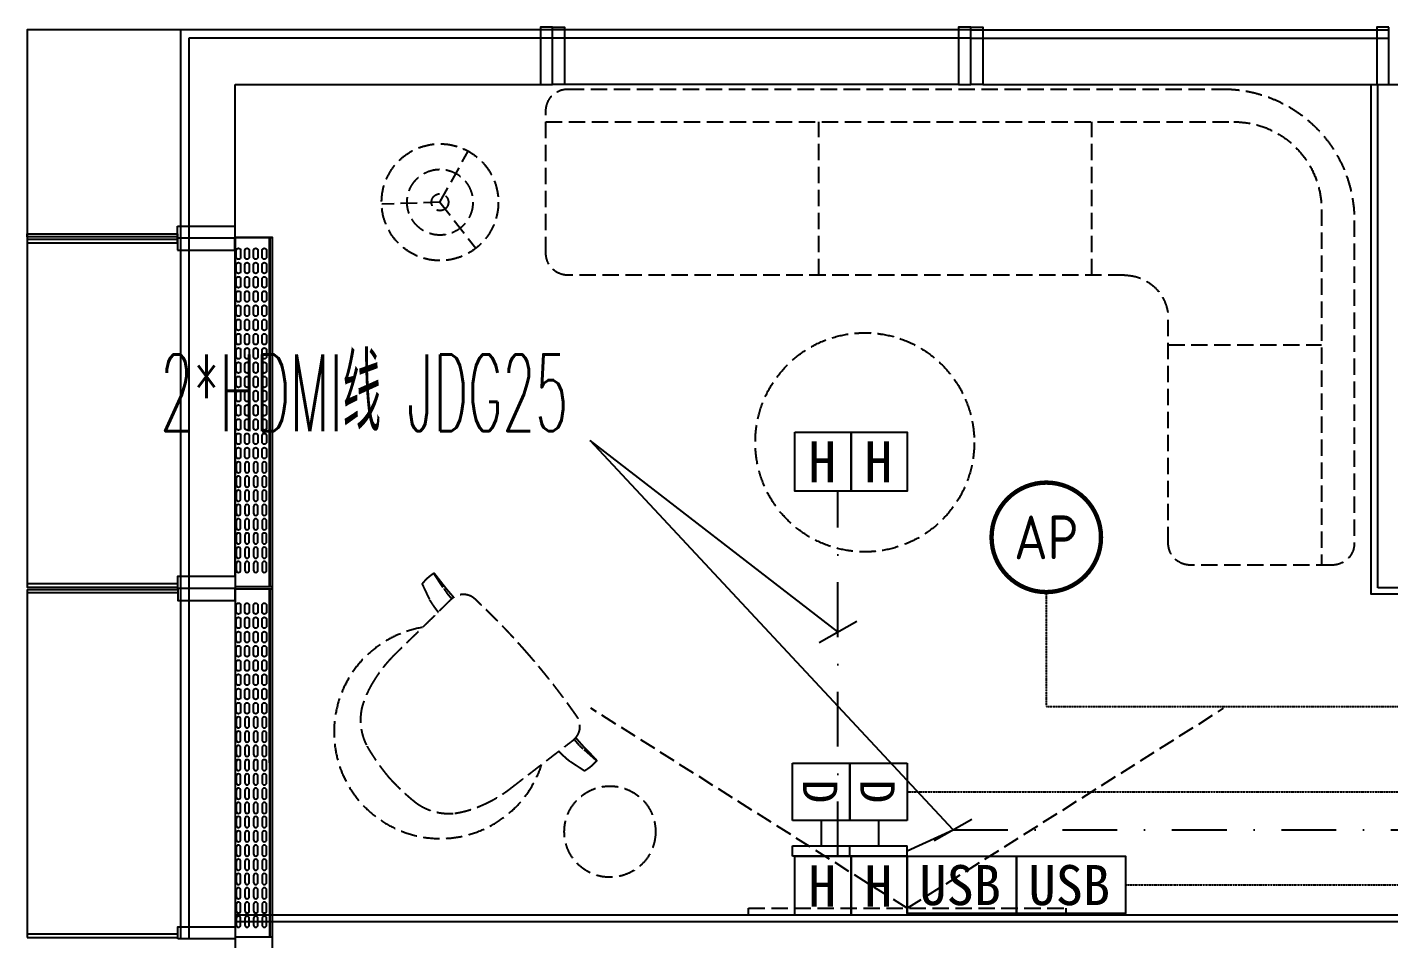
# Model space of a CAD drawing. Extents: x -284868 to 304789, y -137694 to 137894.
# Drawn here: x 257079 to 263299, y -68988 to -64826 of the extents above; entities that cross this region are included whole.
import ezdxf
from ezdxf.enums import TextEntityAlignment as Align

# ---------------------------------------------------------------- set-up
doc = ezdxf.new("R2010")
doc.units = 0
for name, pattern in [('BORDER2', [0.875, 0.25, -0.125, 0.25, -0.125, 0, -0.125]), ('DASH', [0.35, 0.25, -0.1]), ('DASHDOT', [1, 0.5, -0.25, 0, -0.25])]:
    doc.linetypes.add(name, pattern=pattern)
doc.layers.get('0').update_dxf_attribs({"linetype": 'CONTINUOUS'})
for name, color, linetype in [('0-墙', 4, 'CONTINUOUS'), ('0-窗', 11, 'CONTINUOUS'), ('EM-SOCKET', 220, 'CONTINUOUS'), ('EM-插座', 240, 'CONTINUOUS'), ('EQUIP-通讯', 3, 'CONTINUOUS'), ('F-地漏', 8, 'CONTINUOUS'), ('P-完成面', 42, 'CONTINUOUS'), ('P-平面家具', 3, 'CONTINUOUS'), ('TEXT_照明_回路标注', 41, 'CONTINUOUS'), ('WIRE-网络', 130, 'BORDER2'), ('WIRE-通讯', 4, 'CONTINUOUS')]:
    doc.layers.add(name, color=color, linetype=linetype)
doc.styles.add('20091229Typical Floor GP$0$宋体', font='', dxfattribs={"height": 2.5})
doc.styles.add('_TEL_ATTDEF', font='GBENOR', dxfattribs={"width": 0.8, "height": 3, "bigfont": 'GBCBIG'})
doc.styles.add('_TEL_DIM', font='SIMPLEX', dxfattribs={"width": 0.8, "height": 3.5, "bigfont": 'HZTXT'})
doc.styles.add('HZ_e', font='simplex.shx', dxfattribs={"width": 0.8, "bigfont": 'hztxt.shx'})
doc.styles.add('宋体', font='')
doc.styles.get('20091229Typical Floor GP$0$宋体').set_extended_font_data('SimSun')
doc.styles.get('宋体').set_extended_font_data('SimSun')

# ---------------------------------------------------------------- blocks, each defined once
blk = doc.blocks.new('A$C3B8026B3')
for p, q in [((949.5, 52205), (949.5, 54450.5)), ((949.6, 54450.5), (2345, 54450.5)), ((4255, 54450.5), (2455, 54450.5)), ((4365, 54450.5), (6165, 54450.5)), ((686.6, 53748.6, 0), (686.6, 53803.6, 0)), ((686.6, 53803.6, 0), (948.1, 53803.6, 0)), ((948.1, 53803.6, 0), (948.1, 53748.6, 0)), ((0, 53754.6, 0), (0, 53769.1, 0)), ((0, 53769.1, 0), (686.6, 53769.1, 0)), ((686.6, 53754.6, 0), (0, 53754.6, 0)), ((0, 53742.6, 0), (0, 53728.1, 0)), ((686.6, 53742.6, 0), (0, 53742.6, 0)), ((686.6, 53769.1, 0), (686.6, 53754.6, 0)), ((686.6, 53748.6, 0), (686.6, 53693.6, 0)), ((948.1, 53748.6, 0), (686.6, 53748.6, 0)), ((948.1, 53748.6, 0), (686.6, 53748.6, 0)), ((686.6, 53728.1, 0), (686.6, 53742.6, 0)), ((948.1, 53693.6, 0), (948.1, 53748.6, 0)), ((0, 53728.1, 0), (686.6, 53728.1, 0)), ((686.6, 53693.6, 0), (948.1, 53693.6, 0)), ((949.5, 52095), (949.5, 50605))]:
    blk.add_line(p, q)
for points in [[(700, 54700), (0, 54700), (0, 52156)], [(700, 54700), (700, 52150)], [(2400, 54700), (700.1, 54700)], [(4310, 54700), (2400, 54700)], [(4310, 54700), (6220, 54700)], [(737.5, 54662.5), (737.5, 52150)], [(2400, 54662.5), (737.6, 54662.5)], [(4310, 54662.5), (2400, 54662.5)], [(4310, 54662.5), (6220, 54662.5)], [(0, 52144), (0, 50556)], [(700, 52150), (700, 50550)], [(737.5, 52150), (737.5, 50550)]]:
    blk.add_lwpolyline(points)
for points in [[(2400, 54712), (2345, 54712), (2345, 54450.5), (2400, 54450.5)], [(2400, 54712), (2455, 54712), (2455, 54450.5), (2400, 54450.5)], [(4310, 54712), (4255, 54712), (4255, 54450.5), (4310, 54450.5)], [(4310, 54712), (4365, 54712), (4365, 54450.5), (4310, 54450.5)], [(6220, 54712), (6165, 54712), (6165, 54450.5), (6220, 54450.5)], [(688, 52150), (688, 52205), (949.5, 52205), (949.5, 52150)], [(688, 52150), (688, 52095), (949.5, 52095), (949.5, 52150)], [(688, 50550), (688, 50605), (949.5, 50605), (949.5, 50550)]]:
    blk.add_lwpolyline(points, close=True)
at = {"elevation": 0}
blk.add_lwpolyline([(688, 52156), (688, 52170.5), (0, 52170.5), (0, 52156)], close=True, dxfattribs=at)
for points in [[(0, 52144), (688, 52144), (688, 52129.5), (0, 52129.5)], [(0, 50556), (688, 50556), (688, 50570.5), (0, 50570.5)]]:
    blk.add_lwpolyline(points, dxfattribs=at)
blk = doc.blocks.new('A$C678165FB')
for p, q in [((-36642.6, 50506, 0), (-36642.6, 52098.6)), ((-36640.5, 50506, 0), (-36640.4, 52098.6)), ((-36642.5, 48906, 0), (-36642.6, 50494)), ((-36640.4, 48906, 0), (-36640.5, 50494))]:
    blk.add_line(p, q)
blk.add_lwpolyline([(-36801.8, 52098.6), (-36630.5, 52098.6), (-36630.5, 47300)])
for points in [[(-36630.1, 50506), (-36630, 52098.6), (-36800.5, 52098.6), (-36800.6, 50506)], [(-36630, 48906), (-36630.1, 50494), (-36800.6, 50494), (-36800.5, 48906)]]:
    blk.add_lwpolyline(points, close=True)
for points in [[(-36775, 52040), (-36775, 52010, -1), (-36795, 52010), (-36795, 52040, -0.999999)], [(-36735.6, 52040), (-36735.6, 52010, -1), (-36755.6, 52010), (-36755.6, 52040, -0.999999)], [(-36696.3, 52040), (-36696.3, 52010, -1), (-36716.3, 52010), (-36716.3, 52040, -0.999999)], [(-36656.9, 52040), (-36656.9, 52010, -1), (-36676.9, 52010), (-36676.9, 52040, -0.999999)], [(-36775, 51975), (-36775, 51945, -1), (-36795, 51945), (-36795, 51975, -0.999999)], [(-36735.6, 51975), (-36735.6, 51945, -1), (-36755.6, 51945), (-36755.6, 51975, -0.999999)], [(-36696.3, 51975), (-36696.3, 51945, -1), (-36716.3, 51945), (-36716.3, 51975, -0.999999)], [(-36656.9, 51975), (-36656.9, 51945, -1), (-36676.9, 51945), (-36676.9, 51975, -0.999999)], [(-36775, 51910), (-36775, 51880, -1), (-36795, 51880), (-36795, 51910, -0.999999)], [(-36735.6, 51910), (-36735.6, 51880, -1), (-36755.6, 51880), (-36755.6, 51910, -0.999999)], [(-36696.3, 51910), (-36696.3, 51880, -1), (-36716.3, 51880), (-36716.3, 51910, -0.999999)], [(-36656.9, 51910), (-36656.9, 51880, -1), (-36676.9, 51880), (-36676.9, 51910, -0.999999)], [(-36775, 51845), (-36775, 51815, -1), (-36795, 51815), (-36795, 51845, -0.999999)], [(-36735.6, 51845), (-36735.6, 51815, -1), (-36755.6, 51815), (-36755.6, 51845, -0.999999)], [(-36696.3, 51845), (-36696.3, 51815, -1), (-36716.3, 51815), (-36716.3, 51845, -0.999999)], [(-36656.9, 51845), (-36656.9, 51815, -1), (-36676.9, 51815), (-36676.9, 51845, -0.999999)], [(-36775, 51780), (-36775, 51750, -1), (-36795, 51750), (-36795, 51780, -0.999999)], [(-36735.6, 51780), (-36735.6, 51750, -1), (-36755.6, 51750), (-36755.6, 51780, -0.999999)], [(-36696.3, 51780), (-36696.3, 51750, -1), (-36716.3, 51750), (-36716.3, 51780, -0.999999)], [(-36656.9, 51780), (-36656.9, 51750, -1), (-36676.9, 51750), (-36676.9, 51780, -0.999999)], [(-36775, 51715), (-36775, 51685, -1), (-36795, 51685), (-36795, 51715, -0.999999)], [(-36735.6, 51715), (-36735.6, 51685, -1), (-36755.6, 51685), (-36755.6, 51715, -0.999999)], [(-36696.3, 51715), (-36696.3, 51685, -1), (-36716.3, 51685), (-36716.3, 51715, -0.999999)], [(-36656.9, 51715), (-36656.9, 51685, -1), (-36676.9, 51685), (-36676.9, 51715, -0.999999)], [(-36775, 51650), (-36775, 51620, -1), (-36795, 51620), (-36795, 51650, -0.999999)], [(-36735.6, 51650), (-36735.6, 51620, -1), (-36755.6, 51620), (-36755.6, 51650, -0.999999)], [(-36696.3, 51650), (-36696.3, 51620, -1), (-36716.3, 51620), (-36716.3, 51650, -0.999999)], [(-36656.9, 51650), (-36656.9, 51620, -1), (-36676.9, 51620), (-36676.9, 51650, -0.999999)], [(-36775, 51585), (-36775, 51555, -1), (-36795, 51555), (-36795, 51585, -0.999999)], [(-36735.6, 51585), (-36735.6, 51555, -1), (-36755.6, 51555), (-36755.6, 51585, -0.999999)], [(-36696.3, 51585), (-36696.3, 51555, -1), (-36716.3, 51555), (-36716.3, 51585, -0.999999)], [(-36656.9, 51585), (-36656.9, 51555, -1), (-36676.9, 51555), (-36676.9, 51585, -0.999999)], [(-36775, 51520), (-36775, 51490, -1), (-36795, 51490), (-36795, 51520, -0.999999)], [(-36735.6, 51520), (-36735.6, 51490, -1), (-36755.6, 51490), (-36755.6, 51520, -0.999999)], [(-36696.3, 51520), (-36696.3, 51490, -1), (-36716.3, 51490), (-36716.3, 51520, -0.999999)], [(-36656.9, 51520), (-36656.9, 51490, -1), (-36676.9, 51490), (-36676.9, 51520, -0.999999)], [(-36775, 51455), (-36775, 51425, -1), (-36795, 51425), (-36795, 51455, -0.999999)], [(-36735.6, 51455), (-36735.6, 51425, -1), (-36755.6, 51425), (-36755.6, 51455, -0.999999)], [(-36696.3, 51455), (-36696.3, 51425, -1), (-36716.3, 51425), (-36716.3, 51455, -0.999999)], [(-36656.9, 51455), (-36656.9, 51425, -1), (-36676.9, 51425), (-36676.9, 51455, -0.999999)], [(-36775, 51390), (-36775, 51360, -1), (-36795, 51360), (-36795, 51390, -0.999999)], [(-36735.6, 51390), (-36735.6, 51360, -1), (-36755.6, 51360), (-36755.6, 51390, -0.999999)], [(-36696.3, 51390), (-36696.3, 51360, -1), (-36716.3, 51360), (-36716.3, 51390, -0.999999)], [(-36656.9, 51390), (-36656.9, 51360, -1), (-36676.9, 51360), (-36676.9, 51390, -0.999999)], [(-36775, 51325), (-36775, 51295, -1), (-36795, 51295), (-36795, 51325, -0.999999)], [(-36735.6, 51325), (-36735.6, 51295, -1), (-36755.6, 51295), (-36755.6, 51325, -0.999999)], [(-36696.3, 51325), (-36696.3, 51295, -1), (-36716.3, 51295), (-36716.3, 51325, -0.999999)], [(-36656.9, 51325), (-36656.9, 51295, -1), (-36676.9, 51295), (-36676.9, 51325, -0.999999)], [(-36775, 51260), (-36775, 51230, -1), (-36795, 51230), (-36795, 51260, -0.999999)], [(-36735.6, 51260), (-36735.6, 51230, -1), (-36755.6, 51230), (-36755.6, 51260, -0.999999)], [(-36696.3, 51260), (-36696.3, 51230, -1), (-36716.3, 51230), (-36716.3, 51260, -0.999999)], [(-36656.9, 51260), (-36656.9, 51230, -1), (-36676.9, 51230), (-36676.9, 51260, -0.999999)], [(-36775, 51195), (-36775, 51165, -1), (-36795, 51165), (-36795, 51195, -0.999999)], [(-36735.6, 51195), (-36735.6, 51165, -1), (-36755.6, 51165), (-36755.6, 51195, -0.999999)], [(-36696.3, 51195), (-36696.3, 51165, -1), (-36716.3, 51165), (-36716.3, 51195, -0.999999)], [(-36656.9, 51195), (-36656.9, 51165, -1), (-36676.9, 51165), (-36676.9, 51195, -0.999999)], [(-36775, 51130), (-36775, 51100, -1), (-36795, 51100), (-36795, 51130, -0.999999)], [(-36735.6, 51130), (-36735.6, 51100, -1), (-36755.6, 51100), (-36755.6, 51130, -0.999999)], [(-36696.3, 51130), (-36696.3, 51100, -1), (-36716.3, 51100), (-36716.3, 51130, -0.999999)], [(-36656.9, 51130), (-36656.9, 51100, -1), (-36676.9, 51100), (-36676.9, 51130, -0.999999)], [(-36775, 51035), (-36775, 51065, 1), (-36795, 51065), (-36795, 51035, 0.999999)], [(-36735.6, 51035), (-36735.6, 51065, 1), (-36755.6, 51065), (-36755.6, 51035, 0.999999)], [(-36696.3, 51035), (-36696.3, 51065, 1), (-36716.3, 51065), (-36716.3, 51035, 0.999999)], [(-36656.9, 51035), (-36656.9, 51065, 1), (-36676.9, 51065), (-36676.9, 51035, 0.999999)], [(-36775, 50970), (-36775, 51000, 1), (-36795, 51000), (-36795, 50970, 0.999999)], [(-36735.6, 50970), (-36735.6, 51000, 1), (-36755.6, 51000), (-36755.6, 50970, 0.999999)], [(-36696.3, 50970), (-36696.3, 51000, 1), (-36716.3, 51000), (-36716.3, 50970, 0.999999)], [(-36656.9, 50970), (-36656.9, 51000, 1), (-36676.9, 51000), (-36676.9, 50970, 0.999999)], [(-36775, 50905), (-36775, 50935, 1), (-36795, 50935), (-36795, 50905, 0.999999)], [(-36735.6, 50905), (-36735.6, 50935, 1), (-36755.6, 50935), (-36755.6, 50905, 0.999999)], [(-36696.3, 50905), (-36696.3, 50935, 1), (-36716.3, 50935), (-36716.3, 50905, 0.999999)], [(-36656.9, 50905), (-36656.9, 50935, 1), (-36676.9, 50935), (-36676.9, 50905, 0.999999)], [(-36775, 50840), (-36775, 50870, 1), (-36795, 50870), (-36795, 50840, 0.999999)], [(-36735.6, 50840), (-36735.6, 50870, 1), (-36755.6, 50870), (-36755.6, 50840, 0.999999)], [(-36696.3, 50840), (-36696.3, 50870, 1), (-36716.3, 50870), (-36716.3, 50840, 0.999999)], [(-36656.9, 50840), (-36656.9, 50870, 1), (-36676.9, 50870), (-36676.9, 50840, 0.999999)], [(-36775, 50775), (-36775, 50805, 1), (-36795, 50805), (-36795, 50775, 0.999999)], [(-36735.6, 50775), (-36735.6, 50805, 1), (-36755.6, 50805), (-36755.6, 50775, 0.999999)], [(-36696.3, 50775), (-36696.3, 50805, 1), (-36716.3, 50805), (-36716.3, 50775, 0.999999)], [(-36656.9, 50775), (-36656.9, 50805, 1), (-36676.9, 50805), (-36676.9, 50775, 0.999999)], [(-36775, 50710), (-36775, 50740, 1), (-36795, 50740), (-36795, 50710, 0.999999)], [(-36735.6, 50710), (-36735.6, 50740, 1), (-36755.6, 50740), (-36755.6, 50710, 0.999999)], [(-36696.3, 50710), (-36696.3, 50740, 1), (-36716.3, 50740), (-36716.3, 50710, 0.999999)], [(-36656.9, 50710), (-36656.9, 50740, 1), (-36676.9, 50740), (-36676.9, 50710, 0.999999)], [(-36775, 50645), (-36775, 50675, 1), (-36795, 50675), (-36795, 50645, 0.999999)], [(-36735.6, 50645), (-36735.6, 50675, 1), (-36755.6, 50675), (-36755.6, 50645, 0.999999)], [(-36696.3, 50645), (-36696.3, 50675, 1), (-36716.3, 50675), (-36716.3, 50645, 0.999999)], [(-36656.9, 50645), (-36656.9, 50675, 1), (-36676.9, 50675), (-36676.9, 50645, 0.999999)], [(-36775, 50580), (-36775, 50610, 1), (-36795, 50610), (-36795, 50580, 0.999999)], [(-36735.6, 50580), (-36735.6, 50610, 1), (-36755.6, 50610), (-36755.6, 50580, 0.999999)], [(-36696.3, 50580), (-36696.3, 50610, 1), (-36716.3, 50610), (-36716.3, 50580, 0.999999)], [(-36656.9, 50580), (-36656.9, 50610, 1), (-36676.9, 50610), (-36676.9, 50580, 0.999999)], [(-36775, 50420), (-36775, 50390, -1), (-36795, 50390), (-36795, 50420, -0.999999)], [(-36735.6, 50420), (-36735.6, 50390, -1), (-36755.6, 50390), (-36755.6, 50420, -0.999999)], [(-36696.3, 50420), (-36696.3, 50390, -1), (-36716.3, 50390), (-36716.3, 50420, -0.999999)], [(-36656.9, 50420), (-36656.9, 50390, -1), (-36676.9, 50390), (-36676.9, 50420, -0.999999)], [(-36775, 50355), (-36775, 50325, -1), (-36795, 50325), (-36795, 50355, -0.999999)], [(-36735.6, 50355), (-36735.6, 50325, -1), (-36755.6, 50325), (-36755.6, 50355, -0.999999)], [(-36696.3, 50355), (-36696.3, 50325, -1), (-36716.3, 50325), (-36716.3, 50355, -0.999999)], [(-36656.9, 50355), (-36656.9, 50325, -1), (-36676.9, 50325), (-36676.9, 50355, -0.999999)], [(-36775, 50290), (-36775, 50260, -1), (-36795, 50260), (-36795, 50290, -0.999999)], [(-36735.6, 50290), (-36735.6, 50260, -1), (-36755.6, 50260), (-36755.6, 50290, -0.999999)], [(-36696.3, 50290), (-36696.3, 50260, -1), (-36716.3, 50260), (-36716.3, 50290, -0.999999)], [(-36656.9, 50290), (-36656.9, 50260, -1), (-36676.9, 50260), (-36676.9, 50290, -0.999999)], [(-36775, 50225), (-36775, 50195, -1), (-36795, 50195), (-36795, 50225, -0.999999)], [(-36735.6, 50225), (-36735.6, 50195, -1), (-36755.6, 50195), (-36755.6, 50225, -0.999999)], [(-36696.3, 50225), (-36696.3, 50195, -1), (-36716.3, 50195), (-36716.3, 50225, -0.999999)], [(-36656.9, 50225), (-36656.9, 50195, -1), (-36676.9, 50195), (-36676.9, 50225, -0.999999)], [(-36775, 50160), (-36775, 50130, -1), (-36795, 50130), (-36795, 50160, -0.999999)], [(-36735.6, 50160), (-36735.6, 50130, -1), (-36755.6, 50130), (-36755.6, 50160, -0.999999)], [(-36696.3, 50160), (-36696.3, 50130, -1), (-36716.3, 50130), (-36716.3, 50160, -0.999999)], [(-36656.9, 50160), (-36656.9, 50130, -1), (-36676.9, 50130), (-36676.9, 50160, -0.999999)], [(-36775, 50095), (-36775, 50065, -1), (-36795, 50065), (-36795, 50095, -0.999999)], [(-36735.6, 50095), (-36735.6, 50065, -1), (-36755.6, 50065), (-36755.6, 50095, -0.999999)], [(-36696.3, 50095), (-36696.3, 50065, -1), (-36716.3, 50065), (-36716.3, 50095, -0.999999)], [(-36656.9, 50095), (-36656.9, 50065, -1), (-36676.9, 50065), (-36676.9, 50095, -0.999999)], [(-36775, 50030), (-36775, 50000, -1), (-36795, 50000), (-36795, 50030, -0.999999)], [(-36735.6, 50030), (-36735.6, 50000, -1), (-36755.6, 50000), (-36755.6, 50030, -0.999999)], [(-36696.3, 50030), (-36696.3, 50000, -1), (-36716.3, 50000), (-36716.3, 50030, -0.999999)], [(-36656.9, 50030), (-36656.9, 50000, -1), (-36676.9, 50000), (-36676.9, 50030, -0.999999)], [(-36775, 49965), (-36775, 49935, -1), (-36795, 49935), (-36795, 49965, -0.999999)], [(-36735.6, 49965), (-36735.6, 49935, -1), (-36755.6, 49935), (-36755.6, 49965, -0.999999)], [(-36696.3, 49965), (-36696.3, 49935, -1), (-36716.3, 49935), (-36716.3, 49965, -0.999999)], [(-36656.9, 49965), (-36656.9, 49935, -1), (-36676.9, 49935), (-36676.9, 49965, -0.999999)], [(-36775, 49870), (-36775, 49900, 1), (-36795, 49900), (-36795, 49870, 0.999999)], [(-36735.6, 49870), (-36735.6, 49900, 1), (-36755.6, 49900), (-36755.6, 49870, 0.999999)], [(-36696.3, 49870), (-36696.3, 49900, 1), (-36716.3, 49900), (-36716.3, 49870, 0.999999)], [(-36656.9, 49870), (-36656.9, 49900, 1), (-36676.9, 49900), (-36676.9, 49870, 0.999999)], [(-36775, 49805), (-36775, 49835, 1), (-36795, 49835), (-36795, 49805, 0.999999)], [(-36735.6, 49805), (-36735.6, 49835, 1), (-36755.6, 49835), (-36755.6, 49805, 0.999999)], [(-36696.3, 49805), (-36696.3, 49835, 1), (-36716.3, 49835), (-36716.3, 49805, 0.999999)], [(-36656.9, 49805), (-36656.9, 49835, 1), (-36676.9, 49835), (-36676.9, 49805, 0.999999)], [(-36775, 49740), (-36775, 49770, 1), (-36795, 49770), (-36795, 49740, 0.999999)], [(-36735.6, 49740), (-36735.6, 49770, 1), (-36755.6, 49770), (-36755.6, 49740, 0.999999)], [(-36696.3, 49740), (-36696.3, 49770, 1), (-36716.3, 49770), (-36716.3, 49740, 0.999999)], [(-36656.9, 49740), (-36656.9, 49770, 1), (-36676.9, 49770), (-36676.9, 49740, 0.999999)], [(-36775, 49675), (-36775, 49705, 1), (-36795, 49705), (-36795, 49675, 0.999999)], [(-36735.6, 49675), (-36735.6, 49705, 1), (-36755.6, 49705), (-36755.6, 49675, 0.999999)], [(-36696.3, 49675), (-36696.3, 49705, 1), (-36716.3, 49705), (-36716.3, 49675, 0.999999)], [(-36656.9, 49675), (-36656.9, 49705, 1), (-36676.9, 49705), (-36676.9, 49675, 0.999999)], [(-36775, 49610), (-36775, 49640, 1), (-36795, 49640), (-36795, 49610, 0.999999)], [(-36735.6, 49610), (-36735.6, 49640, 1), (-36755.6, 49640), (-36755.6, 49610, 0.999999)], [(-36696.3, 49610), (-36696.3, 49640, 1), (-36716.3, 49640), (-36716.3, 49610, 0.999999)], [(-36656.9, 49610), (-36656.9, 49640, 1), (-36676.9, 49640), (-36676.9, 49610, 0.999999)], [(-36775, 49545), (-36775, 49575, 1), (-36795, 49575), (-36795, 49545, 0.999999)], [(-36735.6, 49545), (-36735.6, 49575, 1), (-36755.6, 49575), (-36755.6, 49545, 0.999999)], [(-36696.3, 49545), (-36696.3, 49575, 1), (-36716.3, 49575), (-36716.3, 49545, 0.999999)], [(-36656.9, 49545), (-36656.9, 49575, 1), (-36676.9, 49575), (-36676.9, 49545, 0.999999)], [(-36775, 49480), (-36775, 49510, 1), (-36795, 49510), (-36795, 49480, 0.999999)], [(-36735.6, 49480), (-36735.6, 49510, 1), (-36755.6, 49510), (-36755.6, 49480, 0.999999)], [(-36696.3, 49480), (-36696.3, 49510, 1), (-36716.3, 49510), (-36716.3, 49480, 0.999999)], [(-36656.9, 49480), (-36656.9, 49510, 1), (-36676.9, 49510), (-36676.9, 49480, 0.999999)], [(-36775, 49415), (-36775, 49445, 1), (-36795, 49445), (-36795, 49415, 0.999999)], [(-36735.6, 49415), (-36735.6, 49445, 1), (-36755.6, 49445), (-36755.6, 49415, 0.999999)], [(-36696.3, 49415), (-36696.3, 49445, 1), (-36716.3, 49445), (-36716.3, 49415, 0.999999)], [(-36656.9, 49415), (-36656.9, 49445, 1), (-36676.9, 49445), (-36676.9, 49415, 0.999999)], [(-36775, 49350), (-36775, 49380, 1), (-36795, 49380), (-36795, 49350, 0.999999)], [(-36735.6, 49350), (-36735.6, 49380, 1), (-36755.6, 49380), (-36755.6, 49350, 0.999999)], [(-36696.3, 49350), (-36696.3, 49380, 1), (-36716.3, 49380), (-36716.3, 49350, 0.999999)], [(-36656.9, 49350), (-36656.9, 49380, 1), (-36676.9, 49380), (-36676.9, 49350, 0.999999)], [(-36775, 49285), (-36775, 49315, 1), (-36795, 49315), (-36795, 49285, 0.999999)], [(-36735.6, 49285), (-36735.6, 49315, 1), (-36755.6, 49315), (-36755.6, 49285, 0.999999)], [(-36696.3, 49285), (-36696.3, 49315, 1), (-36716.3, 49315), (-36716.3, 49285, 0.999999)], [(-36656.9, 49285), (-36656.9, 49315, 1), (-36676.9, 49315), (-36676.9, 49285, 0.999999)], [(-36775, 49220), (-36775, 49250, 1), (-36795, 49250), (-36795, 49220, 0.999999)], [(-36735.6, 49220), (-36735.6, 49250, 1), (-36755.6, 49250), (-36755.6, 49220, 0.999999)], [(-36696.3, 49220), (-36696.3, 49250, 1), (-36716.3, 49250), (-36716.3, 49220, 0.999999)], [(-36656.9, 49220), (-36656.9, 49250, 1), (-36676.9, 49250), (-36676.9, 49220, 0.999999)], [(-36775, 49155), (-36775, 49185, 1), (-36795, 49185), (-36795, 49155, 0.999999)], [(-36735.6, 49155), (-36735.6, 49185, 1), (-36755.6, 49185), (-36755.6, 49155, 0.999999)], [(-36696.3, 49155), (-36696.3, 49185, 1), (-36716.3, 49185), (-36716.3, 49155, 0.999999)], [(-36656.9, 49155), (-36656.9, 49185, 1), (-36676.9, 49185), (-36676.9, 49155, 0.999999)], [(-36775, 49090), (-36775, 49120, 1), (-36795, 49120), (-36795, 49090, 0.999999)], [(-36735.6, 49090), (-36735.6, 49120, 1), (-36755.6, 49120), (-36755.6, 49090, 0.999999)], [(-36696.3, 49090), (-36696.3, 49120, 1), (-36716.3, 49120), (-36716.3, 49090, 0.999999)], [(-36656.9, 49090), (-36656.9, 49120, 1), (-36676.9, 49120), (-36676.9, 49090, 0.999999)], [(-36775, 49025), (-36775, 49055, 1), (-36795, 49055), (-36795, 49025, 0.999999)], [(-36735.6, 49025), (-36735.6, 49055, 1), (-36755.6, 49055), (-36755.6, 49025, 0.999999)], [(-36696.3, 49025), (-36696.3, 49055, 1), (-36716.3, 49055), (-36716.3, 49025, 0.999999)], [(-36656.9, 49025), (-36656.9, 49055, 1), (-36676.9, 49055), (-36676.9, 49025, 0.999999)], [(-36775, 48960), (-36775, 48990, 1), (-36795, 48990), (-36795, 48960, 0.999999)], [(-36735.6, 48960), (-36735.6, 48990, 1), (-36755.6, 48990), (-36755.6, 48960, 0.999999)], [(-36696.3, 48960), (-36696.3, 48990, 1), (-36716.3, 48990), (-36716.3, 48960, 0.999999)], [(-36656.9, 48960), (-36656.9, 48990, 1), (-36676.9, 48990), (-36676.9, 48960, 0.999999)]]:
    blk.add_lwpolyline(points, format="xyb", close=True)
blk = doc.blocks.new('SDGEWTEWTET')
at = {"layer": 'P-平面家具', "linetype": 'DASH', "ltscale": 300}
for p, q in [((29483.1, 129079.1, -5144160.1), (26340, 129079.1, -5144160.1)), ((25940, 128679.1, -5144160.1), (25940, 127055.4, -5144160.1))]:
    blk.add_line(p, q, dxfattribs=at)
at = {"layer": 'P-平面家具', "linetype": 'DASH', "ltscale": 300, "elevation": -5144160.1}
blk.add_lwpolyline([(26540, 127055.4, 0.414214), (26640, 127155.4), (26640, 128179.1, -0.414214), (26840, 128379.1), (29383.1, 128379.1, 0.414214), (29483.1, 128479.1), (29483.1, 129129.1, 0.414214), (29383.1, 129229.1), (26390, 129229.1, 0.414214), (25790, 128629.1), (25790, 127155.4, 0.414214), (25890, 127055.4), (26540, 127055.4)], format="xyb", dxfattribs=at)
for points in [[(26988.6, 128379.1), (26988.6, 129079.1)], [(28235.9, 128379.1), (28235.9, 129079.1)], [(26640, 128061.4), (25940, 128061.7)]]:
    blk.add_lwpolyline(points, dxfattribs=at)
at = {"layer": 'P-平面家具', "linetype": 'DASH', "ltscale": 300}
blk.add_arc((26340, 128679.1, -5144160.1), 400, 90, 180, dxfattribs=at)
blk = doc.blocks.new('qgergwerghwe')
at = {"layer": 'P-平面家具', "linetype": 'DASH', "ltscale": 300}
for p, q in [((418191.6, 93456.7), (418237.4, 93386.9)), ((418250.4, 93368.9), (418274.2, 93341.5)), ((418172.3, 93336.9), (418172.3, 93336.9)), ((418856.1, 92671.6), (418832.3, 92699)), ((418934.8, 92601.1), (418872.1, 92656.2)), ((418813.5, 92598.8), (418813.5, 92598.8))]:
    blk.add_line(p, q, dxfattribs=at)
blk.add_circle((418996, 92277.7), 208.3, dxfattribs=at)
for centre, radius, start, end in [((418432.6, 93514.1), 233, 213.0869, 218.55925), ((418221.2, 92731.8), 485.5, 99.61985, 342.33748), ((419025.4, 92831.7), 233, 223.39807, 228.87042)]:
    blk.add_arc(centre, radius, start, end, dxfattribs=at)
for points, knots in [([(418191.8, 93456.8), (418190.4, 93456), (418189.1, 93455.2), (418187.9, 93454.4), (418185.8, 93453), (418182.5, 93450.8), (418178.5, 93448), (418173.9, 93444.5), (418170.2, 93441.6), (418166.8, 93438.8), (418162.9, 93435.4), (418159.5, 93432.3), (418156.2, 93429.2), (418152.4, 93425.4), (418149, 93421.8), (418146.7, 93419.3), (418144.2, 93416.4), (418142.1, 93413.9), (418140.7, 93412.2), (418139.4, 93410.7), (418138.5, 93409.5), (418138.1, 93409.1), (418138.1, 93409)], [0.39775262, 0.39775262, 0.39775262, 0.40001533, 0.40227804, 0.40454075, 0.40680346, 0.40906617, 0.41132888, 0.41359159, 0.4158543, 0.41811701, 0.42037972, 0.42264243, 0.42490514, 0.42716785, 0.42943056, 0.43169327, 0.43395598, 0.43621869, 0.4384814, 0.44074411, 0.44300682, 0.44304331, 0.44304331, 0.44304331]), ([(418282.6, 93347.8), (418275.1, 93356.4), (418272.2, 93359.8), (418269.3, 93363.1), (418266.9, 93366), (418264.4, 93368.8), (418261.5, 93372.2), (418259.1, 93375), (418257.4, 93377), (418256.1, 93378.5), (418254.8, 93380), (418253.3, 93381.8), (418252.3, 93383), (418251.7, 93383.8), (418250.9, 93384.7), (418250.2, 93385.6), (418249.6, 93386.3), (418249.5, 93386.5)], [0, 0, 0, 0.00171191, 0.00366952, 0.00562712, 0.00758472, 0.00954232, 0.01149992, 0.01345752, 0.01541513, 0.01737273, 0.01933033, 0.02128793, 0.02324553, 0.02520313, 0.02716074, 0.02911834, 0.03107594, 0.03107594, 0.03107594]), ([(418176.3, 93328.7), (418176.9, 93327.7), (418177.7, 93326.5), (418178.6, 93325.1), (418179.4, 93323.8), (418181.2, 93321), (418183.5, 93317.5), (418185.4, 93314.7), (418187.1, 93312.3), (418188.5, 93310.2), (418190.5, 93307.5), (418193.7, 93302.9), (418196.3, 93299.5), (418197.8, 93297.4), (418199.9, 93294.6), (418200.9, 93293.2), (418200.9, 93293.2)], [0.7314658, 0.7314658, 0.7314658, 0.7417246, 0.7519834, 0.7622423, 0.7725011, 0.7827599, 0.7930188, 0.8032776, 0.8135365, 0.8237953, 0.8340541, 0.844313, 0.8545718, 0.8648306, 0.8750895, 0.8752567, 0.8752567, 0.8752567]), ([(418200.9, 93293.2), (418202, 93291.7), (418203.1, 93290.2), (418204, 93289), (418204.8, 93288.1), (418205.7, 93286.9), (418206.7, 93285.5), (418207.7, 93284.3), (418208.6, 93283.1), (418209.6, 93281.8), (418210.3, 93280.9), (418211, 93280), (418211.5, 93279.4), (418211.5, 93279.4)], [0.8752567, 0.8752567, 0.8752567, 0.8865889, 0.897921, 0.9092531, 0.9205852, 0.9319173, 0.9432494, 0.9545815, 0.9659136, 0.9772457, 0.9885778, 0.9999099, 1, 1, 1]), ([(418839.7, 92706.5), (418847.2, 92697.9), (418850.1, 92694.5), (418853, 92691.2), (418855.5, 92688.3), (418857.9, 92685.5), (418860.9, 92682.1), (418863.3, 92679.4), (418865.1, 92677.4), (418866.4, 92675.9), (418867.7, 92674.4), (418869.2, 92672.7), (418870.3, 92671.6), (418871, 92670.8), (418871.8, 92670), (418872.6, 92669.1), (418873.2, 92668.4), (418873.4, 92668.3)], [0, 0, 0, 0.00171191, 0.00366952, 0.00562712, 0.00758472, 0.00954232, 0.01149992, 0.01345752, 0.01541513, 0.01737273, 0.01933033, 0.02128793, 0.02324553, 0.02520313, 0.02716074, 0.02911834, 0.03107594, 0.03107594, 0.03107594]), ([(418774.2, 92633.2), (418772.8, 92634.6), (418771.6, 92635.8), (418770.5, 92636.9), (418769.7, 92637.8), (418768.6, 92638.8), (418767.4, 92640), (418766.3, 92641.2), (418765.2, 92642.3), (418764.2, 92643.4), (418763.4, 92644.2), (418762.5, 92645.1), (418762, 92645.7), (418762, 92645.7)], [0.8752567, 0.8752567, 0.8752567, 0.8865889, 0.897921, 0.9092531, 0.9205852, 0.9319173, 0.9432494, 0.9545815, 0.9659136, 0.9772457, 0.9885778, 0.9999099, 1, 1, 1]), ([(418805.9, 92603.9), (418805, 92604.6), (418803.9, 92605.5), (418802.6, 92606.7), (418801.5, 92607.6), (418799, 92609.8), (418795.8, 92612.6), (418793.4, 92614.8), (418791.1, 92616.9), (418789.3, 92618.6), (418786.9, 92620.9), (418782.8, 92624.7), (418779.7, 92627.7), (418777.9, 92629.6), (418775.4, 92632), (418774.2, 92633.2), (418774.2, 92633.2)], [0.7314658, 0.7314658, 0.7314658, 0.7417246, 0.7519834, 0.7622423, 0.7725011, 0.7827599, 0.7930188, 0.8032776, 0.8135365, 0.8237953, 0.8340541, 0.844313, 0.8545718, 0.8648306, 0.8750895, 0.8752567, 0.8752567, 0.8752567]), ([(418934.9, 92601.3), (418933.9, 92600), (418932.9, 92598.9), (418932, 92597.8), (418930.3, 92595.9), (418927.7, 92592.9), (418924.3, 92589.4), (418920.2, 92585.3), (418916.8, 92582.1), (418913.6, 92579.1), (418909.7, 92575.7), (418906.1, 92572.7), (418902.6, 92569.9), (418898.3, 92566.7), (418894.3, 92563.9), (418891.4, 92561.9), (418888.3, 92559.8), (418885.5, 92558.1), (418883.6, 92556.9), (418881.9, 92555.9), (418880.7, 92555.2), (418880.1, 92554.8), (418880.1, 92554.8)], [0.39775262, 0.39775262, 0.39775262, 0.40001533, 0.40227804, 0.40454075, 0.40680346, 0.40906617, 0.41132888, 0.41359159, 0.4158543, 0.41811701, 0.42037972, 0.42264243, 0.42490514, 0.42716785, 0.42943056, 0.43169327, 0.43395598, 0.43621869, 0.4384814, 0.44074411, 0.44300682, 0.44304331, 0.44304331, 0.44304331])]:
    blk.add_open_spline(points, degree=2, knots=knots, dxfattribs=at)
for points in [[(418192.7, 93456.8), (418192.7, 93456.8), (418192.4, 93456.9), (418192, 93456.9), (418191.8, 93456.8)], [(418192.8, 93456.7), (418192.8, 93456.7), (418192.7, 93456.8)], [(418192.7, 93456.8), (418192.7, 93456.8), (418192.7, 93456.8)], [(418202.2, 93447.1), (418201.5, 93448.1), (418198.4, 93451.7), (418194.3, 93455.4), (418192.8, 93456.7)], [(418249.5, 93386.5), (418225.8, 93416.8), (418202.2, 93447.1)], [(418138.1, 93409), (418138, 93408.9), (418137.9, 93408.5), (418138, 93408.1), (418138.1, 93408.1)], [(418138.1, 93409), (418138.1, 93409), (418138.1, 93409)], [(418138.1, 93408.1), (418155.2, 93372), (418172.2, 93336)], [(418172.2, 93336), (418172.3, 93335.9), (418172.3, 93335.9)], [(418172.3, 93335.9), (418173.4, 93333.7), (418175.4, 93330.2), (418176.3, 93328.7)], [(418274, 93341.3), (418271.9, 93339.5), (418269.9, 93337.8)], [(418380.5, 93339.2), (418379.9, 93339.7), (418379, 93340.6), (418378.2, 93341.3), (418376.5, 93342.8), (418374.6, 93344.3), (418373.3, 93345.2), (418371.1, 93346.8), (418368, 93348.8), (418365.4, 93350.3), (418362, 93352.2), (418357.9, 93354.1), (418354.1, 93355.7), (418350.5, 93356.9), (418346.9, 93357.9), (418343.5, 93358.8), (418339.6, 93359.6), (418335.5, 93360.2), (418331.8, 93360.5), (418328.3, 93360.7), (418325, 93360.7), (418321.1, 93360.6), (418317.5, 93360.3), (418315.1, 93360), (418312.7, 93359.6), (418309.1, 93358.9), (418305.1, 93357.9), (418302.3, 93357.1), (418298.9, 93356), (418294.9, 93354.4), (418291.9, 93353), (418289.4, 93351.8), (418286.9, 93350.5), (418284.4, 93349), (418282.5, 93347.8), (418281.4, 93346.9), (418280.2, 93346.1), (418279, 93345.2), (418277.8, 93344.3), (418276.7, 93343.5), (418275.5, 93342.6), (418274.5, 93341.7), (418274, 93341.3)], [(418381.1, 93338.7), (418380.8, 93339), (418380.5, 93339.2)], [(418626.5, 93083.9), (418618.2, 93093.4), (418606.2, 93107), (418597.8, 93116.5), (418589.4, 93125.9), (418575.1, 93141.8), (418556.5, 93162.2), (418539.8, 93180.1), (418504, 93217.9), (418466.9, 93255.5), (418449.1, 93273.3), (418432.8, 93289.3), (418420.9, 93300.7), (418411.8, 93309.5), (418402.7, 93318.1), (418389.6, 93330.6), (418381.1, 93338.7)], [(418066.2, 93138.3), (418066.3, 93138.3), (418066.3, 93138.3)], [(418844.4, 92805.2), (418837.6, 92814.8), (418827.1, 92829.6), (418819.8, 92839.8), (418812.4, 92850), (418802.7, 92863.4), (418789.2, 92881.7), (418774.1, 92901.9), (418742.1, 92943.9), (418709.6, 92984.6), (418694.2, 93003.6), (418676.7, 93024.9), (418662.9, 93041.3), (418654.8, 93050.9), (418646.6, 93060.5), (418634.8, 93074.3), (418626.5, 93083.9)], [(418832, 92698.8), (418832.5, 92699.3), (418833.5, 92700.2), (418834.6, 92701.2), (418835.6, 92702.2), (418836.6, 92703.3), (418837.7, 92704.3), (418838.7, 92705.3), (418839.6, 92706.4), (418841.1, 92708.1), (418842.9, 92710.3), (418844.6, 92712.6), (418846.2, 92714.9), (418848, 92717.8), (418850.1, 92721.5), (418851.7, 92724.7), (418852.9, 92727.4), (418854.4, 92731.2), (418855.6, 92734.6), (418856.3, 92736.9), (418856.9, 92739.3), (418857.7, 92742.8), (418858.4, 92746.7), (418858.8, 92749.9), (418859.2, 92753.4), (418859.3, 92757.1), (418859.3, 92761.3), (418859.1, 92765.3), (418858.7, 92768.8), (418858.2, 92772.4), (418857.5, 92776.1), (418856.5, 92780.1), (418855.1, 92784.5), (418853.8, 92788.1), (418852.6, 92790.9), (418851.1, 92794.3), (418849.8, 92796.7), (418849.1, 92798), (418847.8, 92800.1), (418846.6, 92802), (418846, 92803), (418845.3, 92804), (418844.9, 92804.6)], [(418844.9, 92804.6), (418844.7, 92804.9), (418844.4, 92805.2)], [(418828, 92695.3), (418830, 92697), (418832, 92698.8)], [(418873.4, 92668.3), (418900.1, 92640.6), (418926.8, 92613)], [(418812.4, 92598.9), (418810.5, 92600.3), (418807.3, 92602.8), (418805.9, 92603.9)], [(418812.5, 92598.8), (418812.5, 92598.9), (418812.4, 92598.9)], [(418879.1, 92554.9), (418845.8, 92576.9), (418812.5, 92598.8)], [(418880.1, 92554.8), (418880, 92554.8), (418879.5, 92554.7), (418879.2, 92554.9), (418879.1, 92554.9)], [(418880.1, 92554.8), (418880.1, 92554.8), (418880.1, 92554.8)], [(418926.8, 92613), (418927.6, 92612.1), (418930.8, 92608.6), (418933.9, 92604), (418934.9, 92602.3)], [(418934.9, 92602.3), (418935, 92602.3), (418935, 92602.2)], [(418935, 92602.2), (418935, 92602.2), (418935.1, 92601.9), (418935.1, 92601.4), (418934.9, 92601.3)], [(418935, 92602.2), (418935, 92602.2), (418935, 92602.2)], [(418602, 92521.6), (418602, 92521.6), (418602, 92521.5)]]:
    blk.add_open_spline(points, degree=2, dxfattribs=at)
for points, weights in [([(418269.9, 93337.8), (418140.2, 93210.3), (418010, 93083.4)], [1, 0.999998055489, 1]), ([(418010, 93083.4), (417957.2, 93031.3), (417918.4, 92968.1)], [1, 0.992638230434, 1]), ([(417918.4, 92968.1), (417883, 92912.6), (417864.1, 92849.5)], [1, 0.99030303555, 1]), ([(417864.1, 92849.5), (417840.4, 92754.2), (417886.3, 92667.5)], [1, 0.933902636601, 1]), ([(418539.8, 92473.5), (418683.7, 92584.7), (418828, 92695.3)], [1, 0.999998055489, 1]), ([(417886.3, 92667.5), (417929.7, 92592.9), (417985.1, 92526.7)], [1, 0.99637701365, 1]), ([(417985.1, 92526.7), (418042.8, 92462.6), (418110.6, 92409.2)], [1, 0.99637701365, 1]), ([(418412.7, 92399), (418480.8, 92428.5), (418539.8, 92473.5)], [1, 0.992638230434, 1]), ([(418110.6, 92409.2), (418190.1, 92351.6), (418287.7, 92361.8)], [1, 0.933902636601, 1]), ([(418287.7, 92361.8), (418352.8, 92371.6), (418412.7, 92399)], [1, 0.99030303555, 1])]:
    blk.add_rational_spline(points, weights, degree=2, dxfattribs=at)
blk = doc.blocks.new('EWRW')
at = {"layer": 'P-平面家具', "linetype": 'DASH', "ltscale": 300}
for q in [(419399.3, 95451.3), (419004.2, 95208.7), (419434.6, 95008)]:
    blk.add_line((419270.5, 95218), q, dxfattribs=at)
for radius in [266.5, 150.2, 38.6]:
    blk.add_circle((419270.5, 95218), radius, dxfattribs=at)
blk = doc.blocks.new('vryh')
at = {"layer": 'P-平面家具', "color": 251, "linetype": 'DASH', "ltscale": 300}
for points in [[(1393713.1, -7781.5), (1394626.2, -6336.4)], [(1393713.1, -7781.5), (1394626.2, -9226.6)]]:
    blk.add_lwpolyline(points, dxfattribs=at)
at = {"layer": 'P-平面家具', "linetype": 'DASH', "ltscale": 300}
blk.add_lwpolyline([(1393713.1, -7056.2), (1393713.1, -8506.2), (1393681.6, -8506.2), (1393681.6, -7056.2)], close=True, dxfattribs=at)
blk = doc.blocks.new('FDHFGJ')
at = {"ltscale": 0.1}
for p, q in [((-1.071, 0.866), (-2.803, 0.866)), ((-2.803, 0.866), (-2.803, -0.866)), ((-1.071, 0), (-1.071, 0.866)), ((-0.315, 0.866), (-0.315, 0)), ((0, 0.866), (-0.315, 0.866)), ((0, -0.866), (0, 0.866)), ((-1.071, -0.866), (-1.071, 0)), ((-1.071, 0), (-0.315, 0)), ((-0.315, 0), (-0.315, -0.866)), ((-2.803, -0.866), (-1.071, -0.866)), ((0, -0.866), (-0.315, -0.866))]:
    blk.add_line(p, q, dxfattribs=at)
at = {"ltscale": 0.1, "style": '20091229Typical Floor GP$0$宋体', "text_generation_flag": 4}
blk.add_attdef('TV', text='', height=1.04, rotation=180, dxfattribs=at).set_placement((-1.952, 0.032), align=Align.MIDDLE)
blk = doc.blocks.new('A$Cddcb813a')
at = {"ltscale": 5}
blk.add_lwpolyline([(-256.7, 269.6), (256.7, 269.6), (256.7, 0), (-256.7, 0)], close=True, dxfattribs=at)
at = {"style": '宋体'}
blk.add_text('USB', height=188.23, dxfattribs=at).set_placement((-200, 39.5))
blk = doc.blocks.new('A$C956b5be6')
at = {"ltscale": 5}
blk.add_lwpolyline([(-128.3, 269.6), (128.3, 269.6), (128.3, 0), (-128.3, 0)], close=True, dxfattribs=at)
at = {"style": '宋体'}
blk.add_text('H', height=188.2, dxfattribs=at).set_placement((-67.1, 39.5))
blk = doc.blocks.new('$equip$00003217')
at = {"const_width": 0.04}
blk.add_lwpolyline([(0, 0.5, -1), (0, -0.5, -1), (0, 0.5, 0.021884)], format="xyb", dxfattribs=at)
blk.add_circle((0, 0), 0.5)
for p in [(0, 0.5), (-0.5, 0), (0.5, 0), (0, -0.5)]:
    blk.add_point(p)
at = {"color": 7, "style": '_TEL_ATTDEF'}
blk.add_attdef('$TEXT$', text='', height=0.4, dxfattribs=at).set_placement((0, 0), align=Align.MIDDLE_CENTER)
at = {"color": 7, "style": '_TEL_DIM', "flags": 1}
for tag in ['A', 'REMARK']:
    blk.add_attdef(tag, text='', height=0.00002, dxfattribs=at).set_placement((0, 0), align=Align.MIDDLE_CENTER)

msp = doc.modelspace()

# ---------------------------------------------------------------- linework, layer by layer
at = {"layer": '0-墙', "ltscale": 3}
msp.add_lwpolyline([(263249.1, -67385.8), (263249.1, -65088), (263349.1, -65088), (263349.1, -67285.8), (268029.1, -67285.8), (268029.1, -67385.8), (263249.1, -67385.8)], dxfattribs=at)
msp.add_lwpolyline([(264849.1, -68910.8), (258028.6, -68910.8), (258028.6, -69060.8), (264849.1, -69060.8)], close=True, dxfattribs=at)
at = {"layer": 'P-完成面'}
for points in [[(264409.1, -67825.8), (264244, -67825.8), (264244, -67820.8), (264249.1, -67820.8), (264249.1, -67415.8), (263219.1, -67415.8), (263219.1, -65088)], [(264409.1, -68795.8), (264244, -68795.8), (264244, -68800.8), (264249.1, -68800.8), (264249.1, -68880.8), (258028.6, -68880.8)]]:
    msp.add_lwpolyline(points, dxfattribs=at)
at = {"layer": 'P-平面家具', "linetype": 'DASH', "ltscale": 300}
msp.add_circle((260905.3, -66721.9, -5144160.1), 500, dxfattribs=at)
at = {"layer": 'TEXT_照明_回路标注'}
for p, q in [((260782.9, -67586.6), (259650.8, -66713.2, 0)), ((260696.6, -67635.3), (260869.3, -67537.9)), ((261222, -68539.8), (261394.7, -68442.4))]:
    msp.add_line(p, q, dxfattribs=at)
msp.add_lwpolyline([(261308.4, -68491.1), (259650.8, -66713.2)], dxfattribs=at)
at = {"layer": 'WIRE-网络'}
for points in [[(261734.5, -67405.6), (261734.5, -67927.7), (266742.3, -67927.7)], [(261099.1, -68318.3), (266742.3, -68318.3)], [(262096.6, -68742.2), (266742.3, -68742.2)]]:
    msp.add_lwpolyline(points, dxfattribs=at)
at = {"layer": 'WIRE-通讯', "color": 2, "linetype": 'DASHDOT', "ltscale": 500}
for points in [[(260782.9, -68611.2), (260782.9, -66944.4)], [(261099.1, -68587.4), (261308.4, -68491.1), (266742.3, -68491.1)]]:
    msp.add_lwpolyline(points, dxfattribs=at)

# ---------------------------------------------------------------- block references
at = {"layer": '0-窗'}
msp.add_blockref('A$C3B8026B3', (257079.1, -119538.5), dxfattribs=at)
at = {"layer": 'EM-插座', "ltscale": 5}
for p in [(260714.1, -66944.4), (260970.8, -66944.4), (260714.1, -68880.8), (260970.8, -68880.8)]:
    msp.add_blockref('A$C956b5be6', p, dxfattribs=at)
ref = msp.add_blockref('FDHFGJ', (260706.2, -68611.2), dxfattribs=dict(at, xscale=-151.2003926617508, yscale=151.2003926617508, zscale=151.2003926617508, rotation=90))
ref.add_attrib('TV', 'D', dxfattribs={"layer": 'EM-SOCKET', "ltscale": 0.1, "height": 157.2, "rotation": 90, "style": '20091229Typical Floor GP$0$宋体', "text_generation_flag": 6}).set_placement((260701.4, -68316.1), align=Align.MIDDLE)
ref = msp.add_blockref('FDHFGJ', (260968.1, -68611.2), dxfattribs=dict(at, xscale=-151.2003926617508, yscale=151.2003926617508, zscale=151.2003926617508, rotation=90))
ref.add_attrib('TV', 'D', dxfattribs={"layer": 'EM-SOCKET', "ltscale": 0.1, "height": 157.2, "rotation": 90, "style": '20091229Typical Floor GP$0$宋体', "text_generation_flag": 6}).set_placement((260963.3, -68316.1), align=Align.MIDDLE)
at = {"layer": 'EM-插座', "ltscale": 5, "xscale": 0.9715748846581487, "yscale": 0.9715748846581487, "zscale": 0.9715748846581487}
for p in [(261348.5, -68873.2), (261847.2, -68873.2)]:
    msp.add_blockref('A$Cddcb813a', p, dxfattribs=at)
at = {"layer": 'EQUIP-通讯', "ltscale": 3, "xscale": 500, "yscale": 500, "zscale": 500}
msp.add_blockref('$equip$00003217', (261734.5, -67155.6), dxfattribs=at).add_auto_attribs({'$TEXT$': 'AP'})
at = {"layer": 'F-地漏'}
msp.add_blockref('A$C678165FB', (294829.1, -117885.8), dxfattribs=at)
at = {"layer": 'P-平面家具', "linetype": 'DASH', "ltscale": 300, "xscale": -1}
msp.add_blockref('SDGEWTEWTET', (288931.7, -194337.7), dxfattribs=at)
at = {"layer": 'P-平面家具', "linetype": 'DASH', "ltscale": 300}
for name, p in [('EWRW', (-160305.9, -160843.4)), ('qgergwerghwe', (-159255, -160777.2))]:
    msp.add_blockref(name, p, dxfattribs=at)
at = {"layer": 'P-平面家具', "linetype": 'DASH', "ltscale": 300, "rotation": 90}
msp.add_blockref('vryh', (253317.9, -1462562.4), dxfattribs=at)

# ---------------------------------------------------------------- texts
at = {"layer": 'TEXT_照明_回路标注', "style": 'HZ_e', "width": 0.5}
msp.add_text('2*HDMI线 JDG25', height=350, dxfattribs=at).set_placement((257687.4, -66670.5, 0.1))

doc.saveas('drawing.dxf')
